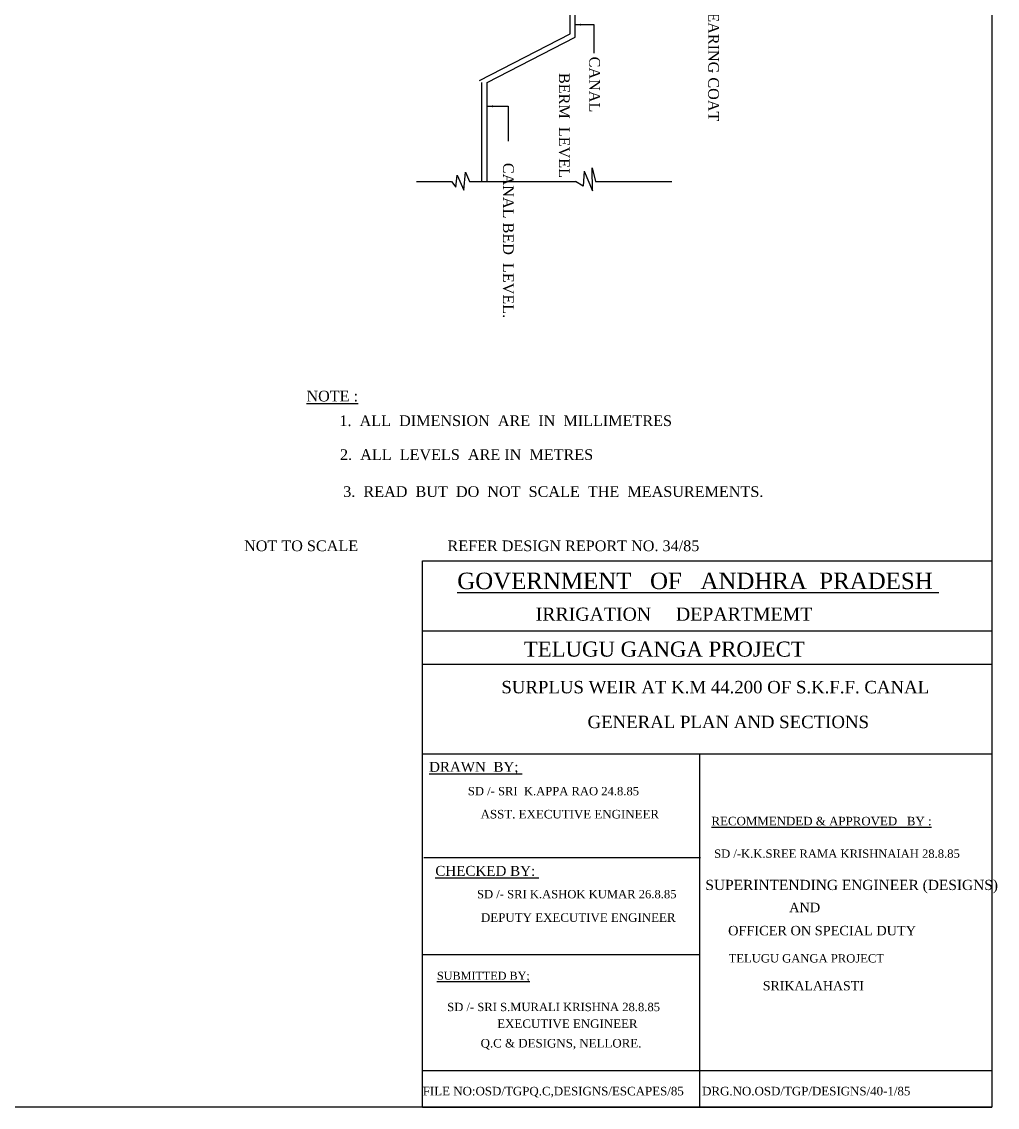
# Model space of a CAD drawing. Header units: millimetres. Extents: x 71701 to 922021, y 11212 to 550189.
# Drawn here: x 736921 to 922021, y 11212 to 217186 of the extents above; entities that cross this region are included whole.
import ezdxf

# ---------------------------------------------------------------- set-up
doc = ezdxf.new("R2010")
doc.units = ezdxf.units.MM
doc.header["$MEASUREMENT"] = 0
for name, color, linetype in [('DIM', 5, 'Continuous'), ('DWG. LINE', 1, 'Continuous'), ('TEXT', 7, 'Continuous')]:
    doc.layers.add(name, color=color, linetype=linetype)
doc.layers.add('TITLE', color=7, linetype='Continuous', lineweight=30)
doc.styles.get("Standard").update_dxf_attribs({"font": 'TIMES.TTF', "height": 2030})
doc.dimstyles.get("Standard").update_dxf_attribs({"dimtxt": 2030, "dimasz": 1100, "dimexe": 0.18, "dimexo": 0.0625, "dimgap": 0.09, "dimtad": 0, "dimtih": 1, "dimtoh": 1, "dimdec": 1, "dimzin": 0, "dimdsep": 46, "dimtxsty": 'Standard', "dimcen": 0.09, "dimse1": 1, "dimse2": 1, "dimclrd": 5, "dimclre": 5, "dimclrt": 4, "dimadec": 0, "dimazin": 0, "dimtfac": 1, "dimtdec": 1, "dimtofl": 0, "dimtmove": 0, "dimatfit": 3, "dimfxl": 1, "dimtolj": 1, "dimtzin": 0, "dimarcsym": 0})

msp = doc.modelspace()

# ---------------------------------------------------------------- linework, layer by layer
at = {"layer": 'DWG. LINE'}
for p, q in [((840959.23, 214875.52), (840959.23, 225675.91)), ((841957.87, 214275.81), (841957.87, 225351.9)), ((823806.48, 206033.52), (840959.23, 214875.52)), ((825233.32, 205654.54), (841957.87, 214275.81)), ((824234.68, 186865.76), (824234.68, 205654.54)), ((825233.32, 186865.76), (825233.32, 205654.54)), ((819314.34, 185797.98), (819518.25, 188057.53)), ((819518.25, 188057.53), (820797.3, 185205.31)), ((820797.3, 185205.31), (821093.89, 188613.16)), ((821093.89, 188613.16), (821912.19, 186865.76)), ((843615.32, 188854.47), (843425.59, 185955.78)), ((843615.32, 188854.47), (845215.3, 185124.4)), ((845215.3, 185124.4), (845185.67, 189476.15)), ((845185.67, 189476.15), (845788.59, 186865.76)), ((811806.9, 186865.76), (818461.65, 186865.76)), ((818461.65, 186865.76), (819314.34, 185797.98)), ((821912.19, 186865.76), (842005.42, 186865.76)), ((843425.59, 185955.78), (842005.42, 186865.76)), ((845788.59, 186865.76), (860295.27, 186865.76))]:
    msp.add_line(p, q, dxfattribs=at)
at = {"layer": 'TITLE', "lineweight": 30}
for p, q in [((812966.35, 114900.09), (920966.35, 114900.09)), ((920966.35, 114900.09), (920966.35, 11212.35)), ((812966.35, 101608.57), (920966.35, 101608.57)), ((812966.35, 95275.42), (920966.35, 95275.42)), ((812966.35, 78258.85), (920966.35, 78258.85)), ((813191.35, 58604.21), (865719.7, 58604.21)), ((812966.35, 40230.6), (865494.7, 40230.6)), ((920966.35, 18111.82), (812966.35, 18111.82)), ((812966.35, 11212.35), (920966.35, 11212.35))]:
    msp.add_line(p, q, dxfattribs=at)
at = {"layer": 'TITLE'}
msp.add_lwpolyline([(71700.89, 550188.52), (920966.35, 550188.52), (920966.35, 11212.35), (71700.89, 11212.35)], close=True, dxfattribs=at)
msp.add_lwpolyline([(71700.89, 550188.52), (920966.35, 550188.52), (920966.35, 11212.35), (71700.89, 11212.35)], close=True, dxfattribs=at)
msp.add_lwpolyline([(812966.35, 11212.35), (812966.35, 114900.09)], dxfattribs=at)
at = {"layer": 'TITLE', "lineweight": 30}
msp.add_lwpolyline([(865494.7, 78258.85), (865494.7, 11212.35)], dxfattribs=at)

# ---------------------------------------------------------------- texts
at = {"layer": 'TEXT'}
for s, p in [('150  THICK  WEARING COAT', (867174.69, 238900.41)), ('CANAL', (844613.09, 210556.33)), ('BERM  LEVEL', (838851.6, 207459.75)), ('CANAL BED  LEVEL.', (828246.07, 190402.04))]:
    msp.add_text(s, height=2030, rotation=270, dxfattribs=at).set_placement(p)
for s, p in [('%%UNOTE :', (790944.53, 145140.47)), ('1.  ALL  DIMENSION  ARE  IN  MILLIMETRES', (797199.06, 140470.57)), ('2.  ALL  LEVELS  ARE IN  METRES', (797312.66, 134038.79)), ('3.  READ  BUT  DO  NOT  SCALE  THE  MEASUREMENTS.', (797926.94, 127017.78)), ('NOT TO SCALE', (779112.44, 116730.78)), ('REFER DESIGN REPORT NO. 34/85', (817702.44, 116730.78))]:
    msp.add_text(s, height=2030, dxfattribs=at).set_placement(p)
at = {"layer": 'TITLE', "lineweight": 30}
for s, height, p in [('%%UGOVERNMENT   OF   ANDHRA  PRADESH ', 3124.6604, (819559.44, 109526.74)), ('IRRIGATION     DEPARTMEMT ', 2487.2853, (834440.74, 103537.21)), ('TELUGU GANGA PROJECT', 2861.261, (832191.95, 96715.46)), ('SURPLUS WEIR AT K.M 44.200 OF S.K.F.F. CANAL ', 2361.4933, (827931.67, 89754.01)), ('GENERAL PLAN AND SECTIONS', 2361.4933, (844277.6, 83151.78)), ('%%UDRAWN  BY; ', 1889.3295, (814207.17, 74863.08)), ('SD /- SRI  K.APPA RAO 24.8.85', 1582.6996, (821576.39, 70409.16)), ('ASST. EXECUTIVE ENGINEER', 1623.6446, (823989.24, 66016.68)), ('%%URECOMMENDED & APPROVED   BY :', 1621.3812, (867787.06, 64702.4)), ('SD /-K.K.SREE RAMA KRISHNAIAH 28.8.85', 1582.6996, (868292.03, 58546.13)), ('%%UCHECKED BY: ', 1889.3295, (815397.69, 55123.21)), ('SUPERINTENDING ENGINEER (DESIGNS)', 1934.5552, (866635.47, 52434.52)), ('SD /- SRI K.ASHOK KUMAR 26.8.85', 1582.6996, (823303, 50866.5)), ('AND', 1796.373, (882534.25, 48227.4)), ('DEPUTY EXECUTIVE ENGINEER', 1623.6446, (824060.29, 46399.12)), ('OFFICER ON SPECIAL DUTY', 1796.3727, (870953.96, 43836.18)), ('TELUGU GANGA PROJECT', 1582.6996, (871047.03, 38686.33)), ('%%USUBMITTED BY;', 1526.0059, (815707.93, 35406.9)), ('SRIKALAHASTI', 1743.9965, (877529.26, 33402.08)), ('SD /- SRI S.MURALI KRISHNA 28.8.85', 1582.6996, (817653.89, 29456.31)), ('EXECUTIVE ENGINEER', 1623.6446, (827139.79, 26255.91)), ('Q.C & DESIGNS, NELLORE.', 1623.6446, (823989.24, 22559.67)), ('FILE NO:OSD/TGPQ.C,DESIGNS/ESCAPES/85', 1623.6446, (813011.5, 13470.47)), ('DRG.NO.OSD/TGP/DESIGNS/40-1/85', 1623.6446, (866014.98, 13470.47))]:
    msp.add_text(s, height=height, dxfattribs=at).set_placement(p)

# ---------------------------------------------------------------- leaders
at = {"layer": 'DIM'}
for points in [[(841957.87, 216625.95), (845489.49, 216625.95), (845489.49, 211236.76)], [(825233.32, 201137.84), (829241.64, 201137.84), (829241.64, 194538.17)]]:
    msp.add_leader(points, dimstyle='Standard', override={"dimgap": 0.09, "dimtad": 0}, dxfattribs=at)

doc.saveas('drawing.dxf')
